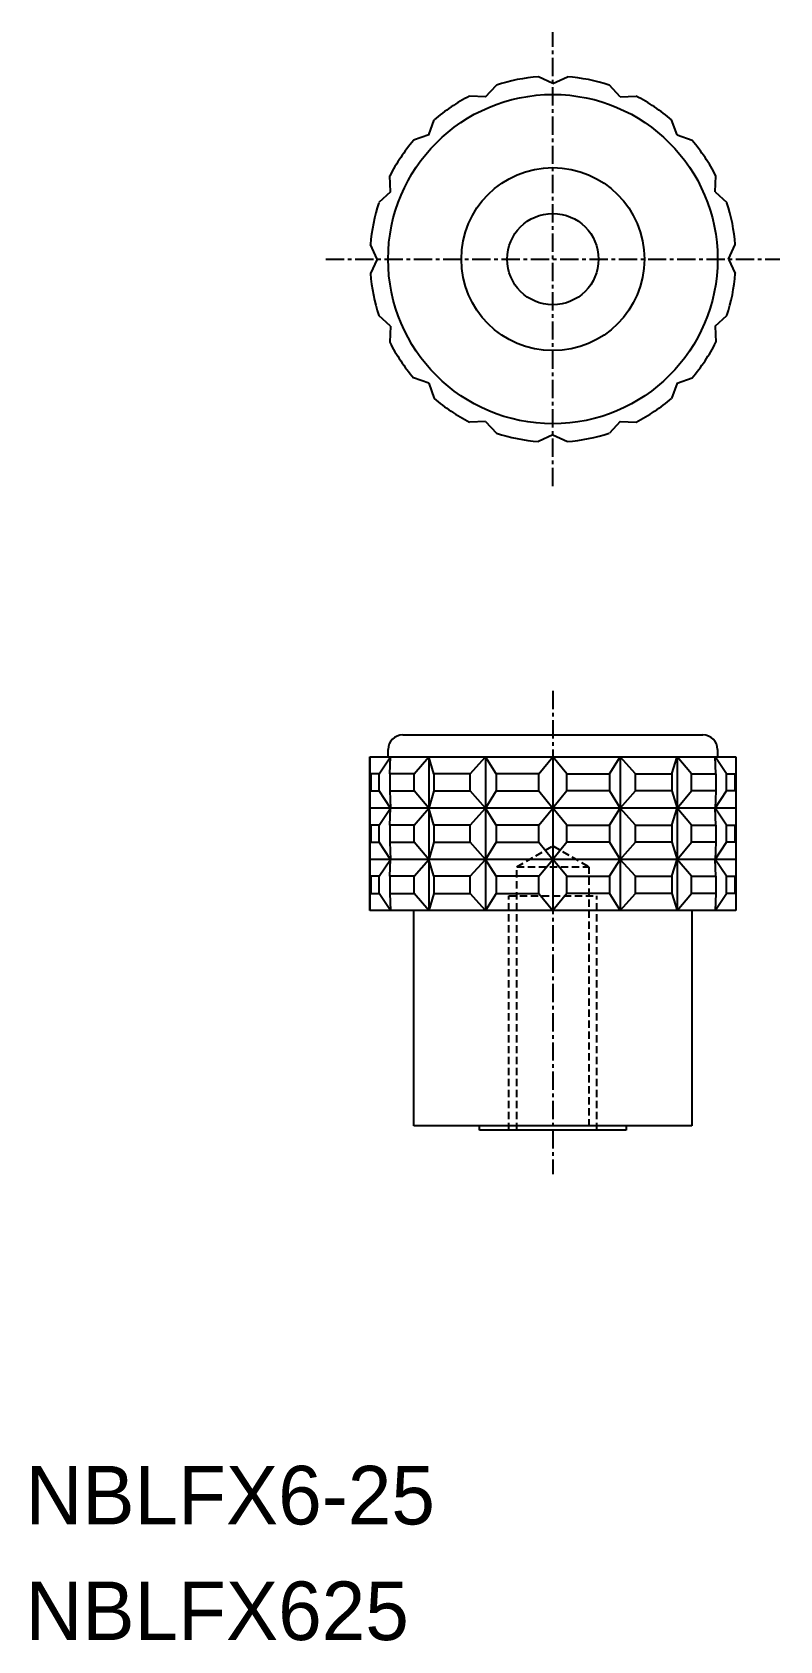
# Model space of a CAD drawing. Extents: x -13461 to -13410, y -561 to -451.
import ezdxf

# ---------------------------------------------------------------- set-up
doc = ezdxf.new("R2010")
doc.units = 0
doc.linetypes.add('CENTER', pattern=[2, 1.25, -0.25, 0.25, -0.25])
doc.linetypes.add('DASHED', pattern=[0.75, 0.5, -0.25])
doc.layers.get('0').update_dxf_attribs({"linetype": 'CONTINUOUS'})
doc.layers.add('CENTER', color=1, linetype='CENTER')

msp = doc.modelspace()

# ---------------------------------------------------------------- linework, layer by layer
at = {"color": 7, "linetype": 'CONTINUOUS'}
for p, q in [((-13429.85, -455.25), (-13429.11, -454.45)), ((-13425.26, -454.34), (-13426.25, -453.88)), ((-13425.26, -454.34), (-13424.27, -453.88)), ((-13420.67, -455.25), (-13421.4, -454.45)), ((-13429.85, -455.25), (-13430.94, -455.2)), ((-13420.67, -455.25), (-13419.58, -455.2)), ((-13433.74, -457.85), (-13433.37, -456.83)), ((-13416.77, -457.85), (-13417.15, -456.83)), ((-13433.74, -457.85), (-13434.77, -458.22)), ((-13416.77, -457.85), (-13415.75, -458.22)), ((-13436.35, -461.74), (-13436.39, -460.65)), ((-13414.17, -461.74), (-13414.12, -460.65)), ((-13436.35, -461.74), (-13437.15, -462.48)), ((-13414.17, -461.74), (-13413.37, -462.48)), ((-13437.26, -466.34), (-13437.72, -465.35)), ((-13413.26, -466.34), (-13412.8, -465.35)), ((-13437.26, -466.34), (-13437.72, -467.32)), ((-13413.26, -466.34), (-13412.8, -467.32)), ((-13436.35, -470.93), (-13437.15, -470.19)), ((-13414.17, -470.93), (-13413.37, -470.19)), ((-13436.35, -470.93), (-13436.39, -472.02)), ((-13414.17, -470.93), (-13414.12, -472.02)), ((-13433.74, -474.82), (-13434.77, -474.45)), ((-13416.77, -474.82), (-13415.75, -474.45)), ((-13433.74, -474.82), (-13433.37, -475.85)), ((-13416.77, -474.82), (-13417.15, -475.85)), ((-13429.85, -477.42), (-13430.94, -477.47)), ((-13429.85, -477.42), (-13429.11, -478.23)), ((-13420.67, -477.42), (-13421.4, -478.23)), ((-13420.67, -477.42), (-13419.58, -477.47)), ((-13425.26, -478.34), (-13426.25, -478.8)), ((-13425.26, -478.34), (-13424.27, -478.8)), ((-13435.51, -498.84), (-13415.01, -498.84)), ((-13436.51, -500.34), (-13436.51, -499.84)), ((-13414.01, -499.84), (-13414.01, -500.34)), ((-13437.76, -500.34), (-13437.76, -510.84)), ((-13437.76, -500.34), (-13436.51, -500.34)), ((-13437.76, -510.84), (-13437.76, -500.34)), ((-13437.12, -501.5), (-13436.35, -500.34)), ((-13436.51, -500.34), (-13414.01, -500.34)), ((-13436.39, -501.5), (-13436.35, -500.34)), ((-13434.73, -501.5), (-13433.74, -500.34)), ((-13433.74, -500.34), (-13433.74, -510.84)), ((-13433.39, -501.5), (-13433.74, -500.34)), ((-13430.9, -501.5), (-13429.85, -500.34)), ((-13429.85, -500.34), (-13429.85, -510.84)), ((-13429.14, -501.5), (-13429.85, -500.34)), ((-13426.21, -501.5), (-13425.26, -500.34)), ((-13424.31, -501.5), (-13425.26, -500.34)), ((-13425.26, -500.34), (-13425.26, -510.84)), ((-13421.38, -501.5), (-13420.67, -500.34)), ((-13419.62, -501.5), (-13420.67, -500.34)), ((-13420.67, -500.34), (-13420.67, -510.84)), ((-13417.13, -501.5), (-13416.77, -500.34)), ((-13415.79, -501.5), (-13416.77, -500.34)), ((-13416.77, -500.34), (-13416.77, -510.84)), ((-13413.4, -501.5), (-13414.17, -500.34)), ((-13414.13, -501.5), (-13414.17, -500.34)), ((-13414.01, -500.34), (-13412.76, -500.34)), ((-13412.76, -500.34), (-13412.76, -510.84)), ((-13436.35, -503.84), (-13437.12, -502.67)), ((-13436.39, -502.67), (-13436.35, -503.84)), ((-13433.74, -503.84), (-13434.73, -502.67)), ((-13433.39, -502.67), (-13433.74, -503.84)), ((-13429.85, -503.84), (-13430.9, -502.67)), ((-13429.14, -502.67), (-13429.85, -503.84)), ((-13426.21, -502.67), (-13425.26, -503.84)), ((-13424.31, -502.67), (-13425.26, -503.84)), ((-13421.38, -502.67), (-13420.67, -503.84)), ((-13420.67, -503.84), (-13419.62, -502.67)), ((-13417.13, -502.67), (-13416.77, -503.84)), ((-13416.77, -503.84), (-13415.79, -502.67)), ((-13414.17, -503.84), (-13413.4, -502.67)), ((-13414.13, -502.67), (-13414.17, -503.84)), ((-13412.76, -503.84), (-13437.76, -503.84)), ((-13437.12, -505), (-13436.35, -503.84)), ((-13436.39, -505), (-13436.35, -503.84)), ((-13434.73, -505), (-13433.74, -503.84)), ((-13433.39, -505), (-13433.74, -503.84)), ((-13430.9, -505), (-13429.85, -503.84)), ((-13429.14, -505), (-13429.85, -503.84)), ((-13426.21, -505), (-13425.26, -503.84)), ((-13424.31, -505), (-13425.26, -503.84)), ((-13421.38, -505), (-13420.67, -503.84)), ((-13419.62, -505), (-13420.67, -503.84)), ((-13417.13, -505), (-13416.77, -503.84)), ((-13415.79, -505), (-13416.77, -503.84)), ((-13414.13, -505), (-13414.17, -503.84)), ((-13413.4, -505), (-13414.17, -503.84)), ((-13436.35, -507.34), (-13437.12, -506.17)), ((-13436.39, -506.17), (-13436.35, -507.34)), ((-13433.74, -507.34), (-13434.73, -506.17)), ((-13433.39, -506.17), (-13433.74, -507.34)), ((-13429.85, -507.34), (-13430.9, -506.17)), ((-13429.14, -506.17), (-13429.85, -507.34)), ((-13426.21, -506.17), (-13425.26, -507.34)), ((-13424.31, -506.17), (-13425.26, -507.34)), ((-13421.38, -506.17), (-13420.67, -507.34)), ((-13420.67, -507.34), (-13419.62, -506.17)), ((-13417.13, -506.17), (-13416.77, -507.34)), ((-13416.77, -507.34), (-13415.79, -506.17)), ((-13414.13, -506.17), (-13414.17, -507.34)), ((-13414.17, -507.34), (-13413.4, -506.17)), ((-13412.76, -507.34), (-13437.76, -507.34)), ((-13437.12, -508.5), (-13436.35, -507.34)), ((-13436.39, -508.5), (-13436.35, -507.34)), ((-13434.73, -508.5), (-13433.74, -507.34)), ((-13433.39, -508.5), (-13433.74, -507.34)), ((-13430.9, -508.5), (-13429.85, -507.34)), ((-13429.14, -508.5), (-13429.85, -507.34)), ((-13426.21, -508.5), (-13425.26, -507.34)), ((-13424.31, -508.5), (-13425.26, -507.34)), ((-13421.38, -508.5), (-13420.67, -507.34)), ((-13419.62, -508.5), (-13420.67, -507.34)), ((-13417.13, -508.5), (-13416.77, -507.34)), ((-13415.79, -508.5), (-13416.77, -507.34)), ((-13414.13, -508.5), (-13414.17, -507.34)), ((-13413.4, -508.5), (-13414.17, -507.34)), ((-13436.35, -510.84), (-13437.12, -509.67)), ((-13436.39, -509.67), (-13436.35, -510.84)), ((-13433.74, -510.84), (-13434.73, -509.67)), ((-13433.39, -509.67), (-13433.74, -510.84)), ((-13429.85, -510.84), (-13430.9, -509.67)), ((-13429.14, -509.67), (-13429.85, -510.84)), ((-13426.21, -509.67), (-13425.26, -510.84)), ((-13424.31, -509.67), (-13425.26, -510.84)), ((-13421.38, -509.67), (-13420.67, -510.84)), ((-13420.67, -510.84), (-13419.62, -509.67)), ((-13417.13, -509.67), (-13416.77, -510.84)), ((-13416.77, -510.84), (-13415.79, -509.67)), ((-13414.13, -509.67), (-13414.17, -510.84)), ((-13414.17, -510.84), (-13413.4, -509.67)), ((-13434.76, -510.84), (-13437.76, -510.84)), ((-13434.76, -525.54), (-13434.76, -510.84)), ((-13415.76, -510.84), (-13434.76, -510.84)), ((-13415.76, -510.84), (-13415.76, -525.54)), ((-13412.76, -510.84), (-13415.76, -510.84)), ((-13430.26, -525.54), (-13434.76, -525.54)), ((-13420.26, -525.54), (-13430.26, -525.54)), ((-13430.26, -525.84), (-13430.26, -525.54)), ((-13420.26, -525.84), (-13430.26, -525.84)), ((-13415.76, -525.54), (-13420.26, -525.54)), ((-13420.26, -525.54), (-13420.26, -525.84))]:
    msp.add_line(p, q, dxfattribs=at)
at = {"color": 3, "linetype": 'DASHED'}
for p, q in [((-13427.72, -507.84), (-13425.26, -506.42)), ((-13425.26, -506.42), (-13422.8, -507.84)), ((-13427.72, -507.84), (-13422.8, -507.84)), ((-13427.72, -525.84), (-13427.72, -507.84)), ((-13422.8, -507.84), (-13422.8, -525.84)), ((-13428.26, -525.84), (-13428.26, -509.84)), ((-13428.26, -509.84), (-13422.26, -509.84)), ((-13422.26, -525.84), (-13422.26, -509.84))]:
    msp.add_line(p, q, dxfattribs=at)
at = {"color": 7, "linetype": 'CONTINUOUS'}
for points in [[(-13437.12, -501.5), (-13437.7, -501.5), (-13437.7, -502.67), (-13437.12, -502.67)], [(-13434.73, -501.5), (-13436.39, -501.5), (-13436.39, -502.67), (-13434.73, -502.67)], [(-13430.9, -501.5), (-13433.39, -501.5), (-13433.39, -502.67), (-13430.9, -502.67)], [(-13426.21, -501.5), (-13429.14, -501.5), (-13429.14, -502.67), (-13426.21, -502.67)], [(-13424.31, -501.5), (-13421.38, -501.5), (-13421.38, -502.67), (-13424.31, -502.67)], [(-13419.62, -501.5), (-13417.13, -501.5), (-13417.13, -502.67), (-13419.62, -502.67)], [(-13415.79, -501.5), (-13414.13, -501.5), (-13414.13, -502.67), (-13415.79, -502.67)], [(-13413.4, -501.5), (-13412.82, -501.5), (-13412.82, -502.67), (-13413.4, -502.67)], [(-13437.12, -505), (-13437.7, -505), (-13437.7, -506.17), (-13437.12, -506.17)], [(-13434.73, -505), (-13436.39, -505), (-13436.39, -506.17), (-13434.73, -506.17)], [(-13430.9, -505), (-13433.39, -505), (-13433.39, -506.17), (-13430.9, -506.17)], [(-13426.21, -505), (-13429.14, -505), (-13429.14, -506.17), (-13426.21, -506.17)], [(-13424.31, -505), (-13421.38, -505), (-13421.38, -506.17), (-13424.31, -506.17)], [(-13419.62, -505), (-13417.13, -505), (-13417.13, -506.17), (-13419.62, -506.17)], [(-13415.79, -505), (-13414.13, -505), (-13414.13, -506.17), (-13415.79, -506.17)], [(-13413.4, -505), (-13412.82, -505), (-13412.82, -506.17), (-13413.4, -506.17)], [(-13437.12, -508.5), (-13437.7, -508.5), (-13437.7, -509.67), (-13437.12, -509.67)], [(-13434.73, -508.5), (-13436.39, -508.5), (-13436.39, -509.67), (-13434.73, -509.67)], [(-13430.9, -508.5), (-13433.39, -508.5), (-13433.39, -509.67), (-13430.9, -509.67)], [(-13426.21, -508.5), (-13429.14, -508.5), (-13429.14, -509.67), (-13426.21, -509.67)], [(-13424.31, -508.5), (-13421.38, -508.5), (-13421.38, -509.67), (-13424.31, -509.67)], [(-13419.62, -508.5), (-13417.13, -508.5), (-13417.13, -509.67), (-13419.62, -509.67)], [(-13415.79, -508.5), (-13414.13, -508.5), (-13414.13, -509.67), (-13415.79, -509.67)], [(-13413.4, -508.5), (-13412.82, -508.5), (-13412.82, -509.67), (-13413.4, -509.67)]]:
    msp.add_lwpolyline(points, close=True, dxfattribs=at)
for radius in [11.25, 6.25, 3.12]:
    msp.add_circle((-13425.26, -466.34), radius, dxfattribs=at)
for centre, radius, start, end in [((-13425.26, -466.34), 12.5, 94.5349, 107.9651), ((-13425.26, -466.34), 12.5, 72.0349, 85.4651), ((-13425.26, -466.34), 12.5, 117.0349, 130.4651), ((-13425.26, -466.34), 12.5, 49.5349, 62.9651), ((-13425.26, -466.34), 12.5, 139.5349, 152.9651), ((-13425.26, -466.34), 12.5, 27.0349, 40.4651), ((-13425.26, -466.34), 12.5, 162.0349, 175.4651), ((-13425.26, -466.34), 12.5, 4.5349, 17.9651), ((-13425.26, -466.34), 12.5, 184.5349, 197.9651), ((-13425.26, -466.34), 12.5, 342.0349, 355.4651), ((-13425.26, -466.34), 12.5, 207.0349, 220.4651), ((-13425.26, -466.34), 12.5, 319.5349, 332.9651), ((-13425.26, -466.34), 12.5, 229.5349, 242.9651), ((-13425.26, -466.34), 12.5, 297.0349, 310.4651), ((-13425.26, -466.34), 12.5, 252.0349, 265.4651), ((-13425.26, -466.34), 12.5, 274.5349, 287.9651), ((-13435.51, -499.84), 1, 90, 180), ((-13415.01, -499.84), 1, 0, 90)]:
    msp.add_arc(centre, radius, start, end, dxfattribs=at)
at = {"layer": 'CENTER', "color": 1, "linetype": 'CENTER'}
for p, q in [((-13425.26, -481.84), (-13425.26, -450.84)), ((-13440.76, -466.34), (-13409.76, -466.34)), ((-13425.26, -495.84), (-13425.26, -528.84))]:
    msp.add_line(p, q, dxfattribs=at)

# ---------------------------------------------------------------- texts
at = {"color": 7, "linetype": 'CONTINUOUS'}
for s, p in [('NBLFX6-25', (-13461.26, -552.77)), ('NBLFX625', (-13461.26, -560.67))]:
    msp.add_text(s, height=4, dxfattribs=at).set_placement(p)

doc.saveas('drawing.dxf')
